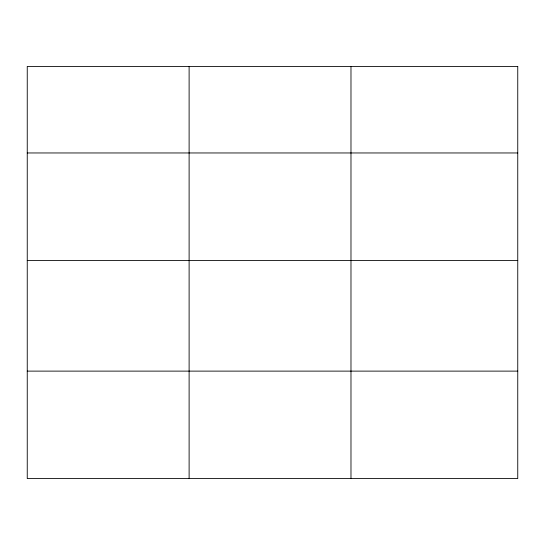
<?xml version="1.0" encoding="UTF-8"?>
<svg xmlns="http://www.w3.org/2000/svg" width="545" height="545" viewBox="0 0 545 545"><rect width="100%" height="100%" fill="white"/><g stroke="black" fill="none" stroke-linecap="round" stroke-linejoin="round"><path stroke-width="0.82" d="M27.25 152.961L517.75 152.961M27.25 260.415L517.75 260.415M27.25 371.118L517.75 371.118M350.98 66.429L350.98 478.571M189.115 66.429L189.115 478.571M517.75 66.429L27.25 66.429L27.25 478.571L517.75 478.571L517.75 66.429"/></g></svg>
